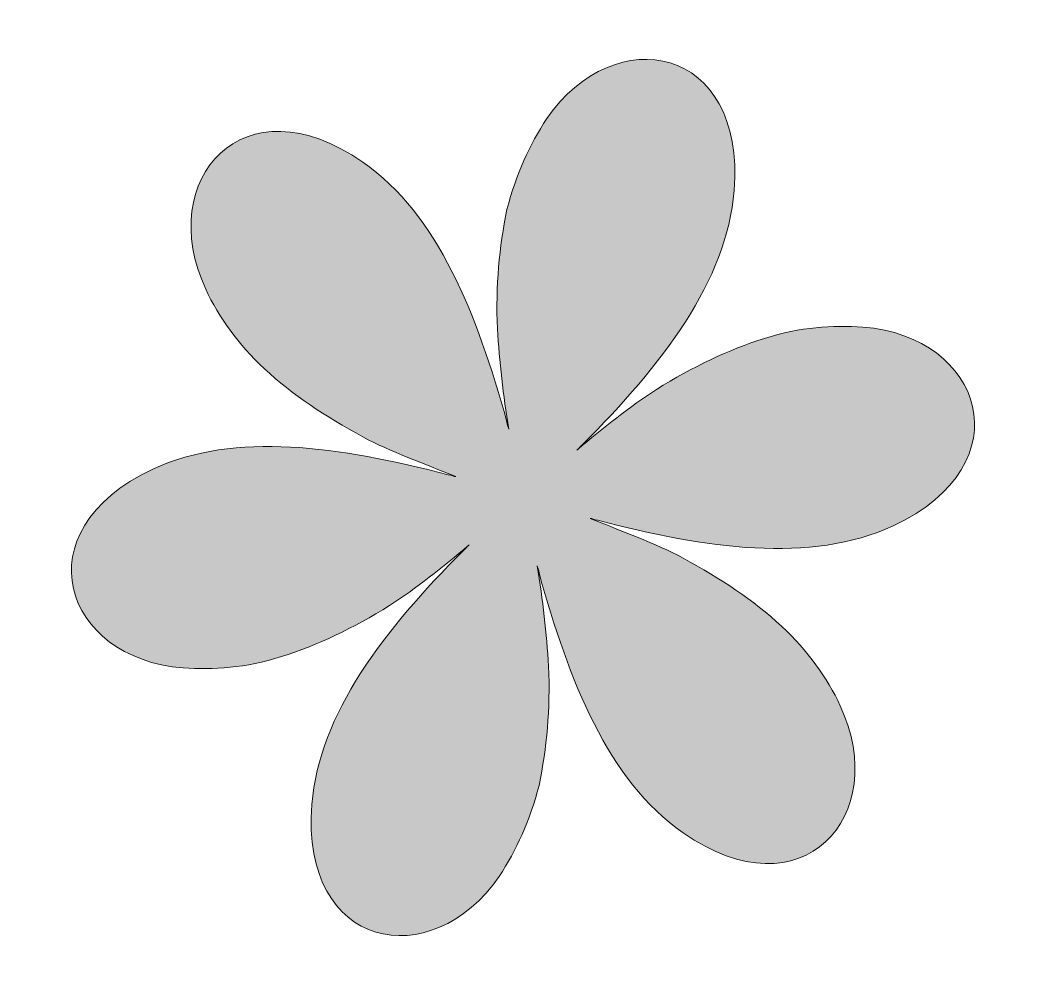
# Model space of a CAD drawing. Header units: inches. Extents: x 0.57 to 5.45, y 0.88 to 5.12.
# Drawn here: x 3.15 to 3.887, y 1.012 to 1.712 of the extents above; entities that cross this region are included whole.
import ezdxf

# ---------------------------------------------------------------- set-up
doc = ezdxf.new("R2010")
doc.units = ezdxf.units.IN
doc.header["$MEASUREMENT"] = 0
doc.layers.add('Calque 1', color=7, linetype='Continuous')

# ---------------------------------------------------------------- blocks, each defined once
blk = doc.blocks.new('block 2')
at = {"layer": 'Calque 1', "true_color": 0x9e1f63}
h = blk.add_hatch(color=224, dxfattribs=at)
h.dxf.hatch_style = 2
edge = h.paths.add_edge_path()
edge.add_spline(control_points=[(3.70833, 1.26806), (3.6875, 1.2875), (3.66389, 1.30278), (3.63611, 1.31806), (3.61528, 1.32917), (3.59167, 1.3375), (3.56806, 1.34722), (3.56944, 1.34722), (3.57083, 1.34583), (3.57361, 1.34583), (3.65278, 1.325), (3.72917, 1.31389), (3.79028, 1.34167), (3.8875, 1.3875), (3.85556, 1.48056), (3.76806, 1.4875), (3.74583, 1.48889), (3.72222, 1.4875), (3.69583, 1.47917), (3.66944, 1.47083), (3.64306, 1.45833), (3.61667, 1.44167), (3.59722, 1.42917), (3.57778, 1.41389), (3.55833, 1.39722), (3.55972, 1.39861), (3.56111, 1.4), (3.5625, 1.40139), (3.62083, 1.45972), (3.66805, 1.52083), (3.67361, 1.5875), (3.68194, 1.69444), (3.58611, 1.7125), (3.53611, 1.64028), (3.52361, 1.62083), (3.51389, 1.6), (3.50694, 1.57361), (3.50139, 1.54583), (3.49861, 1.51805), (3.5, 1.48611), (3.50139, 1.4625), (3.50417, 1.4375), (3.50833, 1.4125), (3.50833, 1.41389), (3.50694, 1.41528), (3.50694, 1.41806), (3.48472, 1.49722), (3.45694, 1.56944), (3.40139, 1.60833), (3.31389, 1.66944), (3.24861, 1.59583), (3.28611, 1.51528), (3.29583, 1.49444), (3.30972, 1.475), (3.32917, 1.45694), (3.35, 1.4375), (3.37361, 1.42222), (3.40139, 1.40694), (3.42222, 1.39583), (3.44583, 1.3875), (3.46944, 1.37778), (3.46805, 1.37778), (3.46667, 1.37917), (3.46389, 1.37917), (3.38333, 1.4), (3.30833, 1.41111), (3.24722, 1.38333), (3.15, 1.3375), (3.18194, 1.24444), (3.26944, 1.2375), (3.29167, 1.23611), (3.31528, 1.2375), (3.34167, 1.24583), (3.36805, 1.25417), (3.39444, 1.26667), (3.42083, 1.28333), (3.44028, 1.29583), (3.45972, 1.31111), (3.47917, 1.32778), (3.47778, 1.32639), (3.47639, 1.325), (3.475, 1.32361), (3.41667, 1.26528), (3.36944, 1.20417), (3.36389, 1.1375), (3.35555, 1.03056), (3.45139, 1.0125), (3.50139, 1.08472), (3.51389, 1.10417), (3.52361, 1.125), (3.53055, 1.15139), (3.53611, 1.17917), (3.53889, 1.20694), (3.5375, 1.23889), (3.53611, 1.2625), (3.53333, 1.2875), (3.52917, 1.3125), (3.52917, 1.31111), (3.53055, 1.30972), (3.53055, 1.30694), (3.55278, 1.22778), (3.58055, 1.15556), (3.63611, 1.11667), (3.72361, 1.05556), (3.78889, 1.12917), (3.75139, 1.20972), (3.74167, 1.23056), (3.72778, 1.25), (3.70833, 1.26806)], knot_values=[0, 0, 0, 0, 1, 1, 1, 2, 2, 2, 3, 3, 3, 4, 4, 4, 5, 5, 5, 6, 6, 6, 7, 7, 7, 8, 8, 8, 9, 9, 9, 10, 10, 10, 11, 11, 11, 12, 12, 12, 13, 13, 13, 14, 14, 14, 15, 15, 15, 16, 16, 16, 17, 17, 17, 18, 18, 18, 19, 19, 19, 20, 20, 20, 21, 21, 21, 22, 22, 22, 23, 23, 23, 24, 24, 24, 25, 25, 25, 26, 26, 26, 27, 27, 27, 28, 28, 28, 29, 29, 29, 30, 30, 30, 31, 31, 31, 32, 32, 32, 33, 33, 33, 34, 34, 34, 35, 35, 35, 36, 36, 36, 36], degree=3, periodic=1)
at = {"layer": 'Calque 1', "lineweight": 0}
blk.add_open_spline([(3.70833, 1.26806), (3.6875, 1.2875), (3.66389, 1.30278), (3.63611, 1.31806), (3.61528, 1.32917), (3.59167, 1.3375), (3.56806, 1.34722), (3.56944, 1.34722), (3.57083, 1.34583), (3.57361, 1.34583), (3.65278, 1.325), (3.72917, 1.31389), (3.79028, 1.34167), (3.8875, 1.3875), (3.85556, 1.48056), (3.76806, 1.4875), (3.74583, 1.48889), (3.72222, 1.4875), (3.69583, 1.47917), (3.66944, 1.47083), (3.64306, 1.45833), (3.61667, 1.44167), (3.59722, 1.42917), (3.57778, 1.41389), (3.55833, 1.39722), (3.55972, 1.39861), (3.56111, 1.4), (3.5625, 1.40139), (3.62083, 1.45972), (3.66805, 1.52083), (3.67361, 1.5875), (3.68194, 1.69444), (3.58611, 1.7125), (3.53611, 1.64028), (3.52361, 1.62083), (3.51389, 1.6), (3.50694, 1.57361), (3.50139, 1.54583), (3.49861, 1.51805), (3.5, 1.48611), (3.50139, 1.4625), (3.50417, 1.4375), (3.50833, 1.4125), (3.50833, 1.41389), (3.50694, 1.41528), (3.50694, 1.41806), (3.48472, 1.49722), (3.45694, 1.56944), (3.40139, 1.60833), (3.31389, 1.66944), (3.24861, 1.59583), (3.28611, 1.51528), (3.29583, 1.49444), (3.30972, 1.475), (3.32917, 1.45694), (3.35, 1.4375), (3.37361, 1.42222), (3.40139, 1.40694), (3.42222, 1.39583), (3.44583, 1.3875), (3.46944, 1.37778), (3.46805, 1.37778), (3.46667, 1.37917), (3.46389, 1.37917), (3.38333, 1.4), (3.30833, 1.41111), (3.24722, 1.38333), (3.15, 1.3375), (3.18194, 1.24444), (3.26944, 1.2375), (3.29167, 1.23611), (3.31528, 1.2375), (3.34167, 1.24583), (3.36805, 1.25417), (3.39444, 1.26667), (3.42083, 1.28333), (3.44028, 1.29583), (3.45972, 1.31111), (3.47917, 1.32778), (3.47778, 1.32639), (3.47639, 1.325), (3.475, 1.32361), (3.41667, 1.26528), (3.36944, 1.20417), (3.36389, 1.1375), (3.35555, 1.03056), (3.45139, 1.0125), (3.50139, 1.08472), (3.51389, 1.10417), (3.52361, 1.125), (3.53055, 1.15139), (3.53611, 1.17917), (3.53889, 1.20694), (3.5375, 1.23889), (3.53611, 1.2625), (3.53333, 1.2875), (3.52917, 1.3125), (3.52917, 1.31111), (3.53055, 1.30972), (3.53055, 1.30694), (3.55278, 1.22778), (3.58055, 1.15556), (3.63611, 1.11667), (3.72361, 1.05556), (3.78889, 1.12917), (3.75139, 1.20972), (3.74167, 1.23056), (3.72778, 1.25), (3.70833, 1.26806)], degree=3, knots=[0, 0, 0, 0, 1, 1, 1, 2, 2, 2, 3, 3, 3, 4, 4, 4, 5, 5, 5, 6, 6, 6, 7, 7, 7, 8, 8, 8, 9, 9, 9, 10, 10, 10, 11, 11, 11, 12, 12, 12, 13, 13, 13, 14, 14, 14, 15, 15, 15, 16, 16, 16, 17, 17, 17, 18, 18, 18, 19, 19, 19, 20, 20, 20, 21, 21, 21, 22, 22, 22, 23, 23, 23, 24, 24, 24, 25, 25, 25, 26, 26, 26, 27, 27, 27, 28, 28, 28, 29, 29, 29, 30, 30, 30, 31, 31, 31, 32, 32, 32, 33, 33, 33, 34, 34, 34, 35, 35, 35, 36, 36, 36, 36], dxfattribs=at)

msp = doc.modelspace()

# ---------------------------------------------------------------- block references
at = {"layer": 'Calque 1'}
msp.add_blockref('block 2', (0, 0), dxfattribs=at)

doc.saveas('drawing.dxf')
